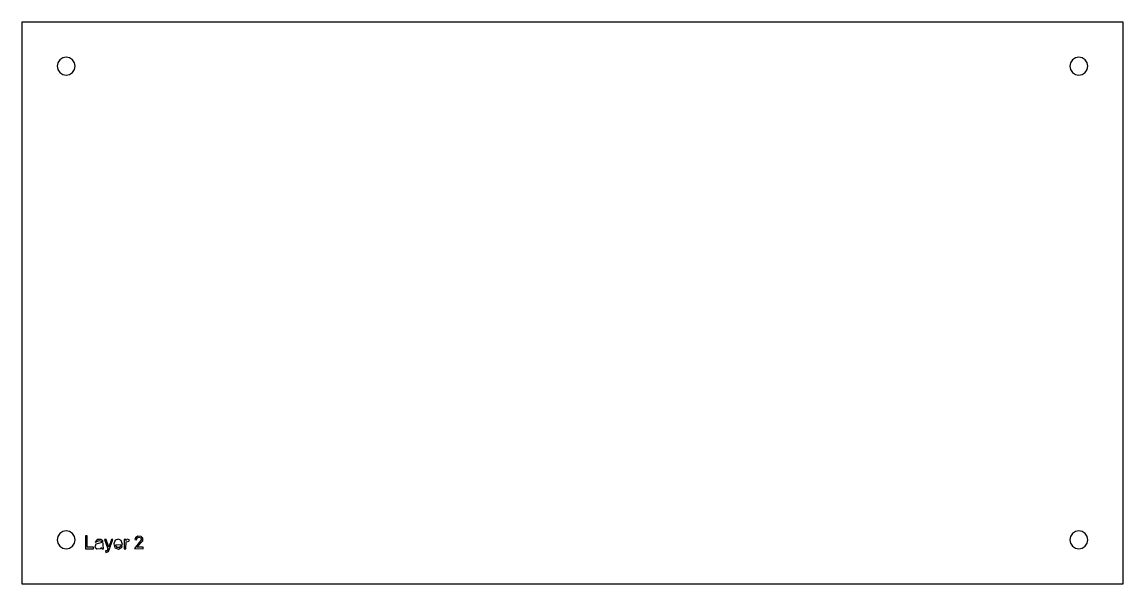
# Model space of a CAD drawing. Header units: metres. Extents: x -77 to 229, y -78 to 78.
import ezdxf

# ---------------------------------------------------------------- set-up
doc = ezdxf.new("R2010")
doc.units = ezdxf.units.M

msp = doc.modelspace()

# ---------------------------------------------------------------- linework, layer by layer
for points in [[(229.31, -78.31), (-77.31, -78.31), (-77.31, 78.31), (229.31, 78.31), (229.31, -78.31)], [(-62.5, 66), (-62.69, 66.96), (-63.23, 67.77), (-64.04, 68.31), (-65, 68.5), (-65.96, 68.31), (-66.77, 67.77), (-67.31, 66.96), (-67.5, 66), (-67.31, 65.04), (-66.77, 64.23), (-65.96, 63.69), (-65, 63.5), (-64.04, 63.69), (-63.23, 64.23), (-62.69, 65.04), (-62.5, 66)], [(219.5, 66), (219.31, 66.96), (218.77, 67.77), (217.96, 68.31), (217, 68.5), (216.04, 68.31), (215.23, 67.77), (214.69, 66.96), (214.5, 66), (214.69, 65.04), (215.23, 64.23), (216.04, 63.69), (217, 63.5), (217.96, 63.69), (218.77, 64.23), (219.31, 65.04), (219.5, 66)], [(-62.5, -66), (-62.69, -65.04), (-63.23, -64.23), (-64.04, -63.69), (-65, -63.5), (-65.96, -63.69), (-66.77, -64.23), (-67.31, -65.04), (-67.5, -66), (-67.31, -66.96), (-66.77, -67.77), (-65.96, -68.31), (-65, -68.5), (-64.04, -68.31), (-63.23, -67.77), (-62.69, -66.96), (-62.5, -66)], [(219.5, -66), (219.31, -65.04), (218.77, -64.23), (217.96, -63.69), (217, -63.5), (216.04, -63.69), (215.23, -64.23), (214.69, -65.04), (214.5, -66), (214.69, -66.96), (215.23, -67.77), (216.04, -68.31), (217, -68.5), (217.96, -68.31), (218.77, -67.77), (219.31, -66.96), (219.5, -66)], [(-59.16, -68.08), (-59.16, -64.92), (-59.63, -64.92), (-59.63, -68.5), (-57.4, -68.5), (-57.4, -68.08), (-59.16, -68.08)], [(-56.72, -67.22), (-57, -68.06), (-56.46, -68.53), (-55.48, -68.39), (-55.2, -68.18), (-55.11, -68.5), (-54.65, -68.5), (-54.84, -66.32), (-55.34, -65.9), (-56.38, -65.94), (-56.96, -66.65), (-55.73, -66.22), (-55.31, -66.41), (-55.23, -66.85), (-56.72, -67.22)], [(-51.98, -65.91), (-52.42, -65.91), (-53.16, -68.01), (-53.88, -65.91), (-54.36, -65.91), (-53.37, -68.5), (-53.63, -69.03), (-54.07, -69.11), (-53.92, -69.55), (-53.26, -69.21), (-51.98, -65.91)], [(-51.75, -67.1), (-51.42, -68.21), (-50.43, -68.56), (-49.53, -68.07), (-49.38, -67.72), (-49.83, -67.66), (-50.21, -68.13), (-50.82, -68.14), (-51.29, -67.4), (-49.37, -67.32), (-49.69, -66.2), (-50.44, -65.85), (-51.35, -66.14), (-51.75, -67.1)], [(-48.83, -68.5), (-48.39, -68.5), (-48.27, -66.52), (-47.58, -66.4), (-47.42, -65.99), (-47.99, -65.86), (-48.38, -66.2), (-48.44, -65.91), (-48.83, -65.91), (-48.83, -68.5)], [(-44.72, -65.27), (-44.23, -65.45), (-44.04, -65.94), (-45.95, -68.38), (-43.59, -68.5), (-43.59, -68.08), (-45.34, -68.08), (-43.68, -66.32), (-43.64, -65.58), (-44.09, -65.05), (-45.08, -64.95), (-45.72, -65.42), (-45.87, -65.94), (-45.42, -65.99), (-45.22, -65.46), (-44.72, -65.27)]]:
    msp.add_lwpolyline(points)

doc.saveas('drawing.dxf')
